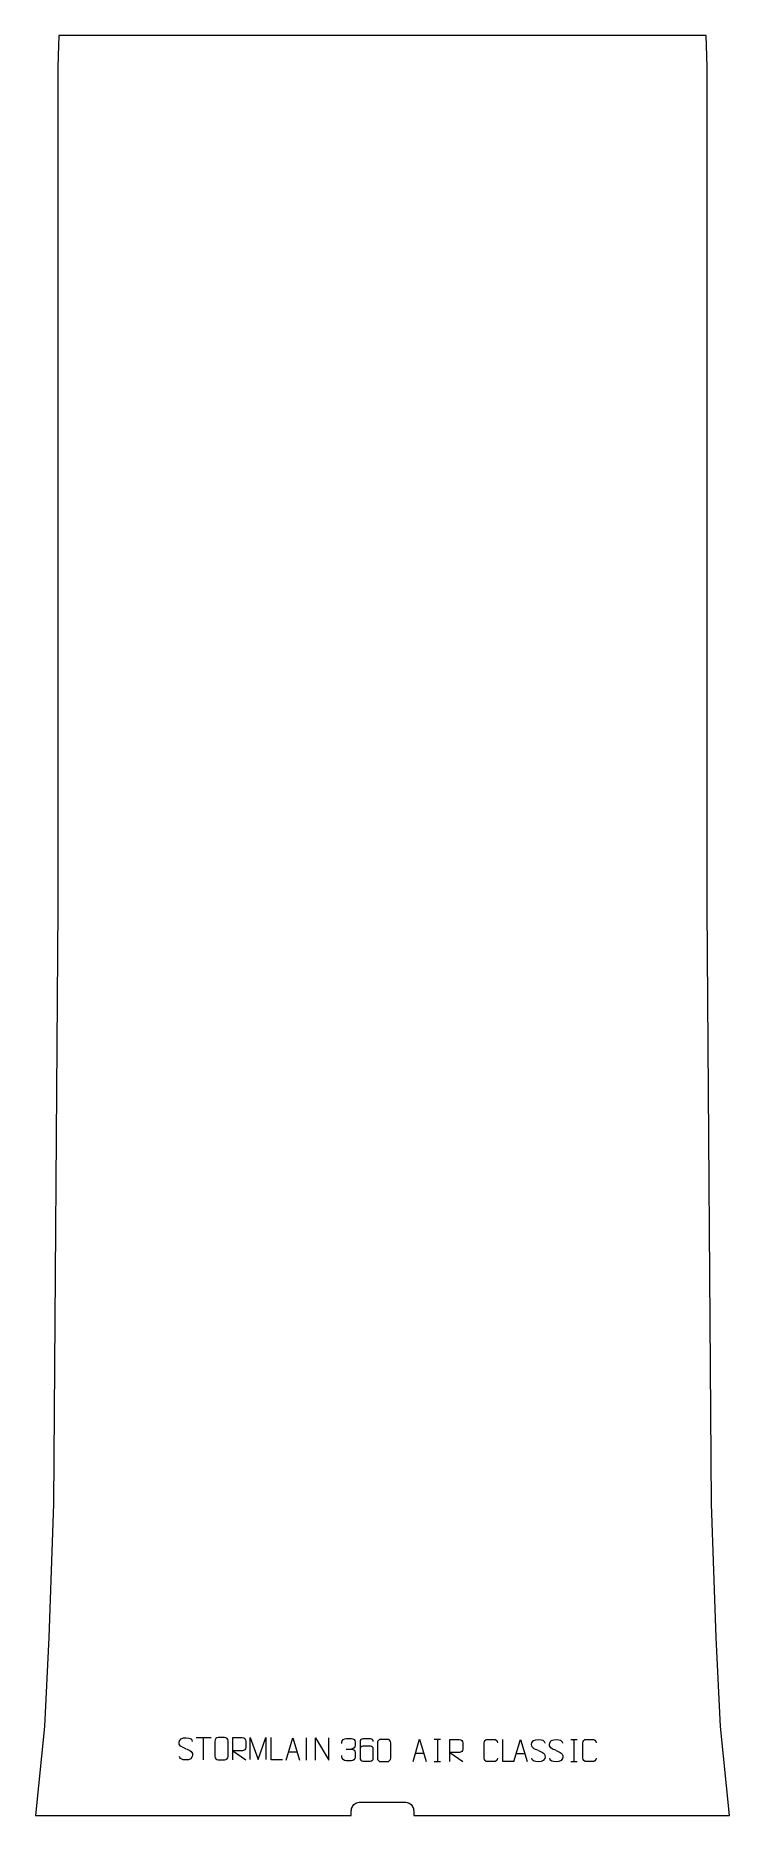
# Model space of a CAD drawing. Header units: millimetres. Extents: x -390 to 390, y -1310 to 690.
import ezdxf

# ---------------------------------------------------------------- set-up
doc = ezdxf.new("R2010")
doc.units = ezdxf.units.MM
doc.header["$MEASUREMENT"] = 0
doc.layers.add('layer 1', color=7, linetype='Continuous')

msp = doc.modelspace()

# ---------------------------------------------------------------- linework, layer by layer
at = {"layer": 'layer 1', "color": 242, "lineweight": 9}
msp.add_open_spline([(364.9991, 653.9799), (364.9991, 653.9799), (364.9991, -290.0007), (364.9991, -290.0007), (364.9991, -290.0007), (364.9991, -290.0007), (369.9989, -960.0004), (369.9989, -960.0004), (369.9989, -960.0004), (369.9989, -960.0004), (375.0003, -1110.0005), (375.0003, -1110.0005), (375.0003, -1110.0005), (375.0003, -1110.0005), (380.0001, -1209.9998), (380.0001, -1209.9998), (380.0001, -1209.9998), (380.0001, -1209.9998), (390.0003, -1309.999), (390.0003, -1309.999), (390.0003, -1309.999), (390.0003, -1309.999), (35.1117, -1309.999), (35.1117, -1309.999), (35.1117, -1309.999), (35.1117, -1309.999), (35.0751, -1304.9992), (35.0751, -1304.9992), (35.0751, -1304.9992), (35.0751, -1304.9992), (34.9791, -1303.6921), (34.9791, -1303.6921), (34.9791, -1303.6921), (34.9791, -1303.6921), (34.7154, -1302.4075), (34.7154, -1302.4075), (34.7154, -1302.4075), (34.7154, -1302.4075), (34.286, -1301.1667), (34.286, -1301.1667), (34.286, -1301.1667), (34.286, -1301.1667), (33.6998, -1299.9939), (33.6998, -1299.9939), (33.6998, -1299.9939), (33.6998, -1299.9939), (32.9667, -1298.9066), (32.9667, -1298.9066), (32.9667, -1298.9066), (32.9667, -1298.9066), (32.0975, -1297.924), (32.0975, -1297.924), (32.0975, -1297.924), (32.0975, -1297.924), (31.1081, -1297.0624), (31.1081, -1297.0624), (31.1081, -1297.0624), (31.1081, -1297.0624), (30.0159, -1296.3381), (30.0159, -1296.3381), (30.0159, -1296.3381), (30.0159, -1296.3381), (28.8375, -1295.7604), (28.8375, -1295.7604), (28.8375, -1295.7604), (28.8375, -1295.7604), (27.5953, -1295.3399), (27.5953, -1295.3399), (27.5953, -1295.3399), (27.5953, -1295.3399), (26.3091, -1295.0851), (26.3091, -1295.0851), (26.3091, -1295.0851), (26.3091, -1295.0851), (25.0002, -1294.9995), (25.0002, -1294.9995), (25.0002, -1294.9995), (25.0002, -1294.9995), (-25.0007, -1294.9995), (-25.0007, -1294.9995), (-25.0007, -1294.9995), (-25.0007, -1294.9995), (-26.3091, -1295.0851), (-26.3091, -1295.0851), (-26.3091, -1295.0851), (-26.3091, -1295.0851), (-27.5953, -1295.3399), (-27.5953, -1295.3399), (-27.5953, -1295.3399), (-27.5953, -1295.3399), (-28.838, -1295.7604), (-28.838, -1295.7604), (-28.838, -1295.7604), (-28.838, -1295.7604), (-30.0159, -1296.3381), (-30.0159, -1296.3381), (-30.0159, -1296.3381), (-30.0159, -1296.3381), (-31.1086, -1297.0624), (-31.1086, -1297.0624), (-31.1086, -1297.0624), (-31.1086, -1297.0624), (-32.098, -1297.924), (-32.098, -1297.924), (-32.098, -1297.924), (-32.098, -1297.924), (-32.9652, -1298.9066), (-32.9652, -1298.9066), (-32.9652, -1298.9066), (-32.9652, -1298.9066), (-33.7003, -1299.9939), (-33.7003, -1299.9939), (-33.7003, -1299.9939), (-33.7003, -1299.9939), (-34.2865, -1301.1667), (-34.2865, -1301.1667), (-34.2865, -1301.1667), (-34.2865, -1301.1667), (-34.7159, -1302.4075), (-34.7159, -1302.4075), (-34.7159, -1302.4075), (-34.7159, -1302.4075), (-34.9791, -1303.6921), (-34.9791, -1303.6921), (-34.9791, -1303.6921), (-34.9791, -1303.6921), (-35.0751, -1304.9992), (-35.0751, -1304.9992), (-35.0751, -1304.9992), (-35.0751, -1304.9992), (-35.1122, -1309.999), (-35.1122, -1309.999), (-35.1122, -1309.999), (-35.1122, -1309.999), (-390.0003, -1309.999), (-390.0003, -1309.999), (-390.0003, -1309.999), (-390.0003, -1309.999), (-380.0006, -1209.9998), (-380.0006, -1209.9998), (-380.0006, -1209.9998), (-380.0006, -1209.9998), (-374.9993, -1110.0005), (-374.9993, -1110.0005), (-374.9993, -1110.0005), (-374.9993, -1110.0005), (-370.0009, -960.0004), (-370.0009, -960.0004), (-370.0009, -960.0004), (-370.0009, -960.0004), (-364.9991, -290.0007), (-364.9991, -290.0007), (-364.9991, -290.0007), (-364.9991, -290.0007), (-364.9991, 653.9799), (-364.9991, 653.9799), (-364.9991, 653.9799), (-364.9991, 653.9799), (-364.7725, 667.292), (-364.7725, 667.292), (-364.7725, 667.292), (-364.7725, 667.292), (-363.7094, 690.0003), (-363.7094, 690.0003), (-363.7094, 690.0003), (-363.7094, 690.0003), (363.7094, 690.0003), (363.7094, 690.0003), (363.7094, 690.0003), (363.7094, 690.0003), (364.772, 667.292), (364.772, 667.292), (364.772, 667.292), (364.772, 667.292), (364.9991, 653.9799), (364.9991, 653.9799)], degree=3, knots=[0, 0, 0, 0, 0.022222222, 0.022222222, 0.022222222, 0.022222222, 0.044444444, 0.044444444, 0.044444444, 0.044444444, 0.066666667, 0.066666667, 0.066666667, 0.066666667, 0.088888889, 0.088888889, 0.088888889, 0.088888889, 0.111111111, 0.111111111, 0.111111111, 0.111111111, 0.133333333, 0.133333333, 0.133333333, 0.133333333, 0.155555556, 0.155555556, 0.155555556, 0.155555556, 0.177777778, 0.177777778, 0.177777778, 0.177777778, 0.2, 0.2, 0.2, 0.2, 0.222222222, 0.222222222, 0.222222222, 0.222222222, 0.244444444, 0.244444444, 0.244444444, 0.244444444, 0.266666667, 0.266666667, 0.266666667, 0.266666667, 0.288888889, 0.288888889, 0.288888889, 0.288888889, 0.311111111, 0.311111111, 0.311111111, 0.311111111, 0.333333333, 0.333333333, 0.333333333, 0.333333333, 0.355555556, 0.355555556, 0.355555556, 0.355555556, 0.377777778, 0.377777778, 0.377777778, 0.377777778, 0.4, 0.4, 0.4, 0.4, 0.422222222, 0.422222222, 0.422222222, 0.422222222, 0.444444444, 0.444444444, 0.444444444, 0.444444444, 0.466666667, 0.466666667, 0.466666667, 0.466666667, 0.488888889, 0.488888889, 0.488888889, 0.488888889, 0.511111111, 0.511111111, 0.511111111, 0.511111111, 0.533333333, 0.533333333, 0.533333333, 0.533333333, 0.555555556, 0.555555556, 0.555555556, 0.555555556, 0.577777778, 0.577777778, 0.577777778, 0.577777778, 0.6, 0.6, 0.6, 0.6, 0.622222222, 0.622222222, 0.622222222, 0.622222222, 0.644444444, 0.644444444, 0.644444444, 0.644444444, 0.666666667, 0.666666667, 0.666666667, 0.666666667, 0.688888889, 0.688888889, 0.688888889, 0.688888889, 0.711111111, 0.711111111, 0.711111111, 0.711111111, 0.733333333, 0.733333333, 0.733333333, 0.733333333, 0.755555556, 0.755555556, 0.755555556, 0.755555556, 0.777777778, 0.777777778, 0.777777778, 0.777777778, 0.8, 0.8, 0.8, 0.8, 0.822222222, 0.822222222, 0.822222222, 0.822222222, 0.844444444, 0.844444444, 0.844444444, 0.844444444, 0.866666667, 0.866666667, 0.866666667, 0.866666667, 0.888888889, 0.888888889, 0.888888889, 0.888888889, 0.911111111, 0.911111111, 0.911111111, 0.911111111, 0.933333333, 0.933333333, 0.933333333, 0.933333333, 0.955555556, 0.955555556, 0.955555556, 0.955555556, 1, 1, 1, 1], dxfattribs=at)
at = {"layer": 'layer 1', "color": 250, "lineweight": 9}
for points, knots in [([(-221.045, -1235.0822), (-225.2933, -1233.6118), (-230.2014, -1231.816), (-228.1963, -1226.2957), (-228.1963, -1226.2957), (-226.6928, -1222.1558), (-221.4792, -1222.5443), (-217.8756, -1223.1454), (-217.8756, -1223.1454), (-215.015, -1223.6226), (-214.1503, -1224.8358), (-213.8397, -1226.9199)], [0, 0, 0, 0, 0.25, 0.25, 0.25, 0.25, 0.5, 0.5, 0.5, 0.5, 1, 1, 1, 1]), ([(-221.045, -1235.0823), (-217.0264, -1236.729), (-211.9969, -1238.6173), (-213.8309, -1243.9776), (-213.8309, -1243.9776), (-215.2907, -1248.244), (-220.2015, -1247.9873), (-223.9276, -1247.4326), (-223.9276, -1247.4326), (-226.6776, -1247.0228), (-227.8985, -1245.8093), (-228.2765, -1243.6971)], [0, 0, 0, 0, 0.25, 0.25, 0.25, 0.25, 0.5, 0.5, 0.5, 0.5, 1, 1, 1, 1]), ([(-184.6257, -1222.583), (-182.2596, -1222.583), (-179.8931, -1222.583), (-177.5266, -1222.583), (-177.5266, -1222.583), (-175.5461, -1222.5474), (-173.5201, -1224.0417), (-173.493, -1226.4838), (-173.493, -1226.4838), (-173.4934, -1232.2412), (-173.4934, -1237.999), (-173.493, -1243.7572), (-173.493, -1243.7572), (-173.6351, -1246.0848), (-175.3415, -1247.5671), (-177.5266, -1247.5779), (-177.5266, -1247.5779), (-179.899, -1247.5775), (-182.2714, -1247.5775), (-184.6434, -1247.5779), (-184.6434, -1247.5779), (-186.6019, -1247.6835), (-188.6083, -1245.7956), (-188.5969, -1243.7746), (-188.5969, -1243.7746), (-188.5965, -1237.994), (-188.5965, -1232.2137), (-188.5969, -1226.4339), (-188.5969, -1226.4339), (-188.5926, -1224.2919), (-186.8155, -1222.5694), (-184.6257, -1222.583)], [0, 0, 0, 0, 0.111111111, 0.111111111, 0.111111111, 0.111111111, 0.222222222, 0.222222222, 0.222222222, 0.222222222, 0.333333333, 0.333333333, 0.333333333, 0.333333333, 0.444444444, 0.444444444, 0.444444444, 0.444444444, 0.555555556, 0.555555556, 0.555555556, 0.555555556, 0.666666667, 0.666666667, 0.666666667, 0.666666667, 0.777777778, 0.777777778, 0.777777778, 0.777777778, 1, 1, 1, 1]), ([(-168.377, -1247.559), (-168.377, -1247.559), (-168.377, -1222.6055), (-168.377, -1222.6055), (-168.377, -1222.6055), (-164.7822, -1222.6055), (-161.1867, -1222.6055), (-157.5915, -1222.6055), (-157.5915, -1222.6055), (-155.2662, -1222.6432), (-153.7089, -1224.1332), (-153.713, -1226.4996), (-153.713, -1226.4996), (-153.7134, -1228.5351), (-153.7134, -1231.5945), (-153.713, -1233.6305), (-153.713, -1233.6305), (-153.7195, -1235.506), (-155.5318, -1237.4478), (-157.5413, -1237.4669), (-157.5413, -1237.4669), (-157.5413, -1237.4669), (-168.377, -1237.4669), (-168.377, -1237.4669), (-168.377, -1237.4669), (-168.377, -1237.4669), (-153.7223, -1247.559), (-153.7223, -1247.559)], [0, 0, 0, 0, 0.125, 0.125, 0.125, 0.125, 0.25, 0.25, 0.25, 0.25, 0.375, 0.375, 0.375, 0.375, 0.5, 0.5, 0.5, 0.5, 0.625, 0.625, 0.625, 0.625, 0.75, 0.75, 0.75, 0.75, 1, 1, 1, 1]), ([(-148.6777, -1247.2978), (-148.6777, -1247.2978), (-148.6777, -1222.3399), (-148.6777, -1222.3399), (-148.6777, -1222.3399), (-148.6777, -1222.3399), (-139.7526, -1247.2978), (-139.7526, -1247.2978), (-139.7526, -1247.2978), (-139.7526, -1247.2978), (-130.9927, -1222.3404), (-130.9927, -1222.3404), (-130.9927, -1222.3404), (-130.9927, -1222.3404), (-130.9927, -1247.2978), (-130.9927, -1247.2978)], [0, 0, 0, 0, 0.2, 0.2, 0.2, 0.2, 0.4, 0.4, 0.4, 0.4, 0.6, 0.6, 0.6, 0.6, 1, 1, 1, 1]), ([(-112.2639, -1247.5591), (-112.2639, -1247.5591), (-125.213, -1247.5591), (-125.213, -1247.5591), (-125.213, -1247.5591), (-125.213, -1247.5591), (-125.213, -1222.6055), (-125.213, -1222.6055)], [0, 0, 0, 0, 0.333333333, 0.333333333, 0.333333333, 0.333333333, 1, 1, 1, 1]), ([(-108.2796, -1247.9632), (-108.2796, -1247.9632), (-100.9086, -1223.0097), (-100.9086, -1223.0097), (-100.9086, -1223.0097), (-100.9086, -1223.0097), (-93.3387, -1247.9632), (-93.3387, -1247.9632)], [0, 0, 0, 0, 0.333333333, 0.333333333, 0.333333333, 0.333333333, 1, 1, 1, 1]), ([(-75.1366, -1247.9632), (-75.1366, -1247.9632), (-75.1366, -1223.0097), (-75.1366, -1223.0097), (-75.1366, -1223.0097), (-75.1366, -1223.0097), (-60.4818, -1247.9632), (-60.4818, -1247.9632), (-60.4818, -1247.9632), (-60.4818, -1247.9632), (-60.4818, -1223.0097), (-60.4818, -1223.0097)], [0, 0, 0, 0, 0.25, 0.25, 0.25, 0.25, 0.5, 0.5, 0.5, 0.5, 1, 1, 1, 1]), ([(-45.6171, -1229.2413), (-45.6171, -1229.2413), (-45.6171, -1227.3841), (-45.6171, -1227.3841), (-45.6171, -1227.3841), (-45.6314, -1225.6422), (-42.9669, -1223.5241), (-40.9078, -1223.5468), (-40.9078, -1223.5468), (-38.8437, -1223.5468), (-36.7797, -1223.5468), (-34.716, -1223.5468), (-34.716, -1223.5468), (-32.5215, -1223.538), (-30.9232, -1225.3848), (-30.8788, -1227.2969), (-30.8788, -1227.2969), (-30.8792, -1228.732), (-30.8792, -1230.1671), (-30.8788, -1231.6026), (-30.8788, -1231.6026), (-30.9274, -1233.2561), (-32.53, -1235.4861), (-34.7283, -1235.4761), (-34.7283, -1235.4761), (-32.5246, -1235.4873), (-30.9166, -1237.2905), (-30.8626, -1239.35), (-30.8626, -1239.35), (-30.863, -1241.1347), (-30.863, -1242.9194), (-30.8626, -1244.7045), (-30.8626, -1244.7045), (-30.8525, -1246.7659), (-32.9074, -1248.529), (-34.7283, -1248.5209), (-34.7283, -1248.5209), (-36.7936, -1248.5206), (-38.8588, -1248.5206), (-40.9244, -1248.5209), (-40.9244, -1248.5209), (-43.093, -1248.5094), (-45.624, -1246.1092), (-45.6426, -1244.6474), (-45.6426, -1244.6474), (-45.6426, -1244.6474), (-45.6426, -1242.7388), (-45.6426, -1242.7388)], [0, 0, 0, 0, 0.076923077, 0.076923077, 0.076923077, 0.076923077, 0.153846154, 0.153846154, 0.153846154, 0.153846154, 0.230769231, 0.230769231, 0.230769231, 0.230769231, 0.307692308, 0.307692308, 0.307692308, 0.307692308, 0.384615385, 0.384615385, 0.384615385, 0.384615385, 0.461538462, 0.461538462, 0.461538462, 0.461538462, 0.538461538, 0.538461538, 0.538461538, 0.538461538, 0.615384615, 0.615384615, 0.615384615, 0.615384615, 0.692307692, 0.692307692, 0.692307692, 0.692307692, 0.769230769, 0.769230769, 0.769230769, 0.769230769, 0.846153846, 0.846153846, 0.846153846, 0.846153846, 1, 1, 1, 1]), ([(-10.3793, -1226.9458), (-10.4034, -1225.6063), (-11.7596, -1223.9531), (-13.3315, -1223.9874), (-13.3315, -1223.9874), (-16.3163, -1223.9877), (-19.3015, -1223.9877), (-22.2869, -1223.9874), (-22.2869, -1223.9874), (-23.506, -1223.9725), (-25.2342, -1225.4101), (-25.2392, -1226.9458), (-25.2392, -1226.9458), (-25.2389, -1233.3063), (-25.2389, -1239.6671), (-25.2392, -1246.0278), (-25.2392, -1246.0278), (-25.2345, -1247.1907), (-23.506, -1248.9618), (-22.2869, -1248.9862), (-22.2869, -1248.9862), (-19.3015, -1248.9859), (-16.3163, -1248.9859), (-13.3315, -1248.9862), (-13.3315, -1248.9862), (-12.0534, -1248.9424), (-10.3837, -1247.3279), (-10.3793, -1246.0278), (-10.3793, -1246.0278), (-10.3793, -1242.4445), (-10.3793, -1238.8614), (-10.3793, -1235.2787), (-10.3793, -1235.2787), (-10.4178, -1233.8005), (-12.0005, -1232.3676), (-13.3315, -1232.3696), (-13.3315, -1232.3696), (-16.3163, -1232.3693), (-19.3015, -1232.3693), (-22.2869, -1232.3696), (-22.2869, -1232.3696), (-23.6164, -1232.3646), (-25.2594, -1233.8719), (-25.2177, -1235.3004)], [0, 0, 0, 0, 0.083333333, 0.083333333, 0.083333333, 0.083333333, 0.166666667, 0.166666667, 0.166666667, 0.166666667, 0.25, 0.25, 0.25, 0.25, 0.333333333, 0.333333333, 0.333333333, 0.333333333, 0.416666667, 0.416666667, 0.416666667, 0.416666667, 0.5, 0.5, 0.5, 0.5, 0.583333333, 0.583333333, 0.583333333, 0.583333333, 0.666666667, 0.666666667, 0.666666667, 0.666666667, 0.75, 0.75, 0.75, 0.75, 0.833333333, 0.833333333, 0.833333333, 0.833333333, 1, 1, 1, 1]), ([(-1.8334, -1224.5345), (0.5327, -1224.5345), (2.8992, -1224.5345), (5.2657, -1224.5345), (5.2657, -1224.5345), (7.2462, -1224.4989), (9.2722, -1225.9932), (9.2993, -1228.4353), (9.2993, -1228.4353), (9.2989, -1234.1927), (9.2989, -1239.9505), (9.2993, -1245.7087), (9.2993, -1245.7087), (9.1572, -1248.0363), (7.4508, -1249.5186), (5.2657, -1249.5294), (5.2657, -1249.5294), (2.8933, -1249.529), (0.5209, -1249.529), (-1.8511, -1249.5294), (-1.8511, -1249.5294), (-3.8096, -1249.635), (-5.816, -1247.7471), (-5.8046, -1245.7261), (-5.8046, -1245.7261), (-5.8042, -1239.9455), (-5.8042, -1234.1652), (-5.8046, -1228.3854), (-5.8046, -1228.3854), (-5.8003, -1226.2434), (-4.0232, -1224.5209), (-1.8334, -1224.5345)], [0, 0, 0, 0, 0.111111111, 0.111111111, 0.111111111, 0.111111111, 0.222222222, 0.222222222, 0.222222222, 0.222222222, 0.333333333, 0.333333333, 0.333333333, 0.333333333, 0.444444444, 0.444444444, 0.444444444, 0.444444444, 0.555555556, 0.555555556, 0.555555556, 0.555555556, 0.666666667, 0.666666667, 0.666666667, 0.666666667, 0.777777778, 0.777777778, 0.777777778, 0.777777778, 1, 1, 1, 1]), ([(34.3252, -1249.3172), (34.3252, -1249.3172), (41.6962, -1224.3637), (41.6962, -1224.3637), (41.6962, -1224.3637), (41.6962, -1224.3637), (49.2661, -1249.3172), (49.2661, -1249.3172)], [0, 0, 0, 0, 0.333333333, 0.333333333, 0.333333333, 0.333333333, 1, 1, 1, 1]), ([(75.5731, -1249.5576), (75.5731, -1249.5576), (75.5731, -1224.6041), (75.5731, -1224.6041), (75.5731, -1224.6041), (79.1679, -1224.6041), (82.7634, -1224.6041), (86.3586, -1224.6041), (86.3586, -1224.6041), (88.6839, -1224.6418), (90.2412, -1226.1318), (90.2371, -1228.4982), (90.2371, -1228.4982), (90.2367, -1230.5337), (90.2367, -1233.5931), (90.2371, -1235.6291), (90.2371, -1235.6291), (90.2306, -1237.5046), (88.4183, -1239.4464), (86.4088, -1239.4655), (86.4088, -1239.4655), (86.4088, -1239.4655), (75.5731, -1239.4655), (75.5731, -1239.4655), (75.5731, -1239.4655), (75.5731, -1239.4655), (90.2278, -1249.5576), (90.2278, -1249.5576)], [0, 0, 0, 0, 0.125, 0.125, 0.125, 0.125, 0.25, 0.25, 0.25, 0.25, 0.375, 0.375, 0.375, 0.375, 0.5, 0.5, 0.5, 0.5, 0.625, 0.625, 0.625, 0.625, 0.75, 0.75, 0.75, 0.75, 1, 1, 1, 1]), ([(129.1067, -1245.7272), (128.9669, -1248.0506), (127.2897, -1249.5302), (125.142, -1249.541), (125.142, -1249.541), (122.8101, -1249.5406), (120.4782, -1249.5406), (118.1467, -1249.541), (118.1467, -1249.541), (116.2217, -1249.6464), (114.2496, -1247.7619), (114.2608, -1245.7446), (114.2608, -1245.7446), (114.2612, -1239.9745), (114.2612, -1234.2048), (114.2608, -1228.4355), (114.2608, -1228.4355), (114.265, -1226.2974), (116.0117, -1224.5782), (118.1641, -1224.5917), (118.1641, -1224.5917), (120.4898, -1224.5917), (122.8159, -1224.5917), (125.142, -1224.5917), (125.142, -1224.5917), (127.0886, -1224.5562), (129.08, -1226.0477), (129.1067, -1228.4853)], [0, 0, 0, 0, 0.125, 0.125, 0.125, 0.125, 0.25, 0.25, 0.25, 0.25, 0.375, 0.375, 0.375, 0.375, 0.5, 0.5, 0.5, 0.5, 0.625, 0.625, 0.625, 0.625, 0.75, 0.75, 0.75, 0.75, 1, 1, 1, 1]), ([(148.1583, -1249.545), (148.1583, -1249.545), (135.2092, -1249.545), (135.2092, -1249.545), (135.2092, -1249.545), (135.2092, -1249.545), (135.2092, -1224.5914), (135.2092, -1224.5914)], [0, 0, 0, 0, 0.333333333, 0.333333333, 0.333333333, 0.333333333, 1, 1, 1, 1]), ([(147.7388, -1249.5449), (147.7388, -1249.5449), (155.1098, -1224.5914), (155.1098, -1224.5914), (155.1098, -1224.5914), (155.1098, -1224.5914), (162.6797, -1249.5449), (162.6797, -1249.5449)], [0, 0, 0, 0, 0.333333333, 0.333333333, 0.333333333, 0.333333333, 1, 1, 1, 1]), ([(175.2092, -1237.0682), (170.9609, -1235.5978), (166.0528, -1233.802), (168.0579, -1228.2817), (168.0579, -1228.2817), (169.5614, -1224.1418), (174.775, -1224.5303), (178.3786, -1225.1314), (178.3786, -1225.1314), (181.2392, -1225.6086), (182.1039, -1226.8218), (182.4145, -1228.9059)], [0, 0, 0, 0, 0.25, 0.25, 0.25, 0.25, 0.5, 0.5, 0.5, 0.5, 1, 1, 1, 1]), ([(175.2092, -1237.0683), (179.2278, -1238.715), (184.2573, -1240.6033), (182.4233, -1245.9636), (182.4233, -1245.9636), (180.9635, -1250.23), (176.0527, -1249.9733), (172.3266, -1249.4186), (172.3266, -1249.4186), (169.5766, -1249.0088), (168.3557, -1247.7953), (167.9777, -1245.6831)], [0, 0, 0, 0, 0.25, 0.25, 0.25, 0.25, 0.5, 0.5, 0.5, 0.5, 1, 1, 1, 1]), ([(195.2092, -1237.0682), (190.9609, -1235.5978), (186.0528, -1233.802), (188.0579, -1228.2817), (188.0579, -1228.2817), (189.5614, -1224.1418), (194.775, -1224.5303), (198.3786, -1225.1314), (198.3786, -1225.1314), (201.2392, -1225.6086), (202.1039, -1226.8218), (202.4145, -1228.9059)], [0, 0, 0, 0, 0.25, 0.25, 0.25, 0.25, 0.5, 0.5, 0.5, 0.5, 1, 1, 1, 1]), ([(195.2092, -1237.0683), (199.2278, -1238.715), (204.2573, -1240.6033), (202.4233, -1245.9636), (202.4233, -1245.9636), (200.9635, -1250.23), (196.0527, -1249.9733), (192.3266, -1249.4186), (192.3266, -1249.4186), (189.5766, -1249.0088), (188.3557, -1247.7953), (187.9777, -1245.6831)], [0, 0, 0, 0, 0.25, 0.25, 0.25, 0.25, 0.5, 0.5, 0.5, 0.5, 1, 1, 1, 1]), ([(240.1067, -1245.7272), (239.9669, -1248.0506), (238.2897, -1249.5302), (236.142, -1249.541), (236.142, -1249.541), (233.8101, -1249.5406), (231.4782, -1249.5406), (229.1467, -1249.541), (229.1467, -1249.541), (227.2217, -1249.6464), (225.2496, -1247.7619), (225.2608, -1245.7446), (225.2608, -1245.7446), (225.2612, -1239.9745), (225.2612, -1234.2048), (225.2608, -1228.4355), (225.2608, -1228.4355), (225.265, -1226.2974), (227.0117, -1224.5782), (229.1641, -1224.5917), (229.1641, -1224.5917), (231.4898, -1224.5917), (233.8159, -1224.5917), (236.142, -1224.5917), (236.142, -1224.5917), (238.0886, -1224.5562), (240.08, -1226.0477), (240.1067, -1228.4853)], [0, 0, 0, 0, 0.125, 0.125, 0.125, 0.125, 0.25, 0.25, 0.25, 0.25, 0.375, 0.375, 0.375, 0.375, 0.5, 0.5, 0.5, 0.5, 0.625, 0.625, 0.625, 0.625, 0.75, 0.75, 0.75, 0.75, 1, 1, 1, 1])]:
    msp.add_open_spline(points, degree=3, knots=knots, dxfattribs=at)
for points in [[(-209.5386, -1222.629), (-209.5386, -1222.629), (-192.5514, -1222.629), (-192.5514, -1222.629)], [(-201.0448, -1247.559), (-201.0448, -1247.559), (-201.0448, -1222.6055), (-201.0448, -1222.6055)], [(-105.557, -1238.7138), (-105.557, -1238.7138), (-96.0613, -1238.7138), (-96.0613, -1238.7138)], [(-85.8092, -1222.9994), (-85.8092, -1222.9994), (-85.8092, -1247.9735), (-85.8092, -1247.9735)], [(-40.9074, -1235.4865), (-40.9074, -1235.4865), (-34.711, -1235.4865), (-34.711, -1235.4865)], [(58.2116, -1224.3637), (58.2116, -1224.3637), (65.3797, -1224.3637), (65.3797, -1224.3637)], [(61.7956, -1224.3637), (61.7956, -1224.3637), (61.7956, -1249.3172), (61.7956, -1249.3172)], [(211.6252, -1224.5914), (211.6252, -1224.5914), (218.7933, -1224.5914), (218.7933, -1224.5914)], [(215.2092, -1224.5914), (215.2092, -1224.5914), (215.2092, -1249.5449), (215.2092, -1249.5449)], [(37.0478, -1240.0678), (37.0478, -1240.0678), (46.5435, -1240.0678), (46.5435, -1240.0678)], [(58.2116, -1249.3172), (58.2116, -1249.3172), (65.3797, -1249.3172), (65.3797, -1249.3172)], [(150.4614, -1240.2955), (150.4614, -1240.2955), (159.9571, -1240.2955), (159.9571, -1240.2955)], [(211.6252, -1249.5449), (211.6252, -1249.5449), (218.7933, -1249.5449), (218.7933, -1249.5449)]]:
    msp.add_open_spline(points, degree=3, dxfattribs=at)

doc.saveas('drawing.dxf')
